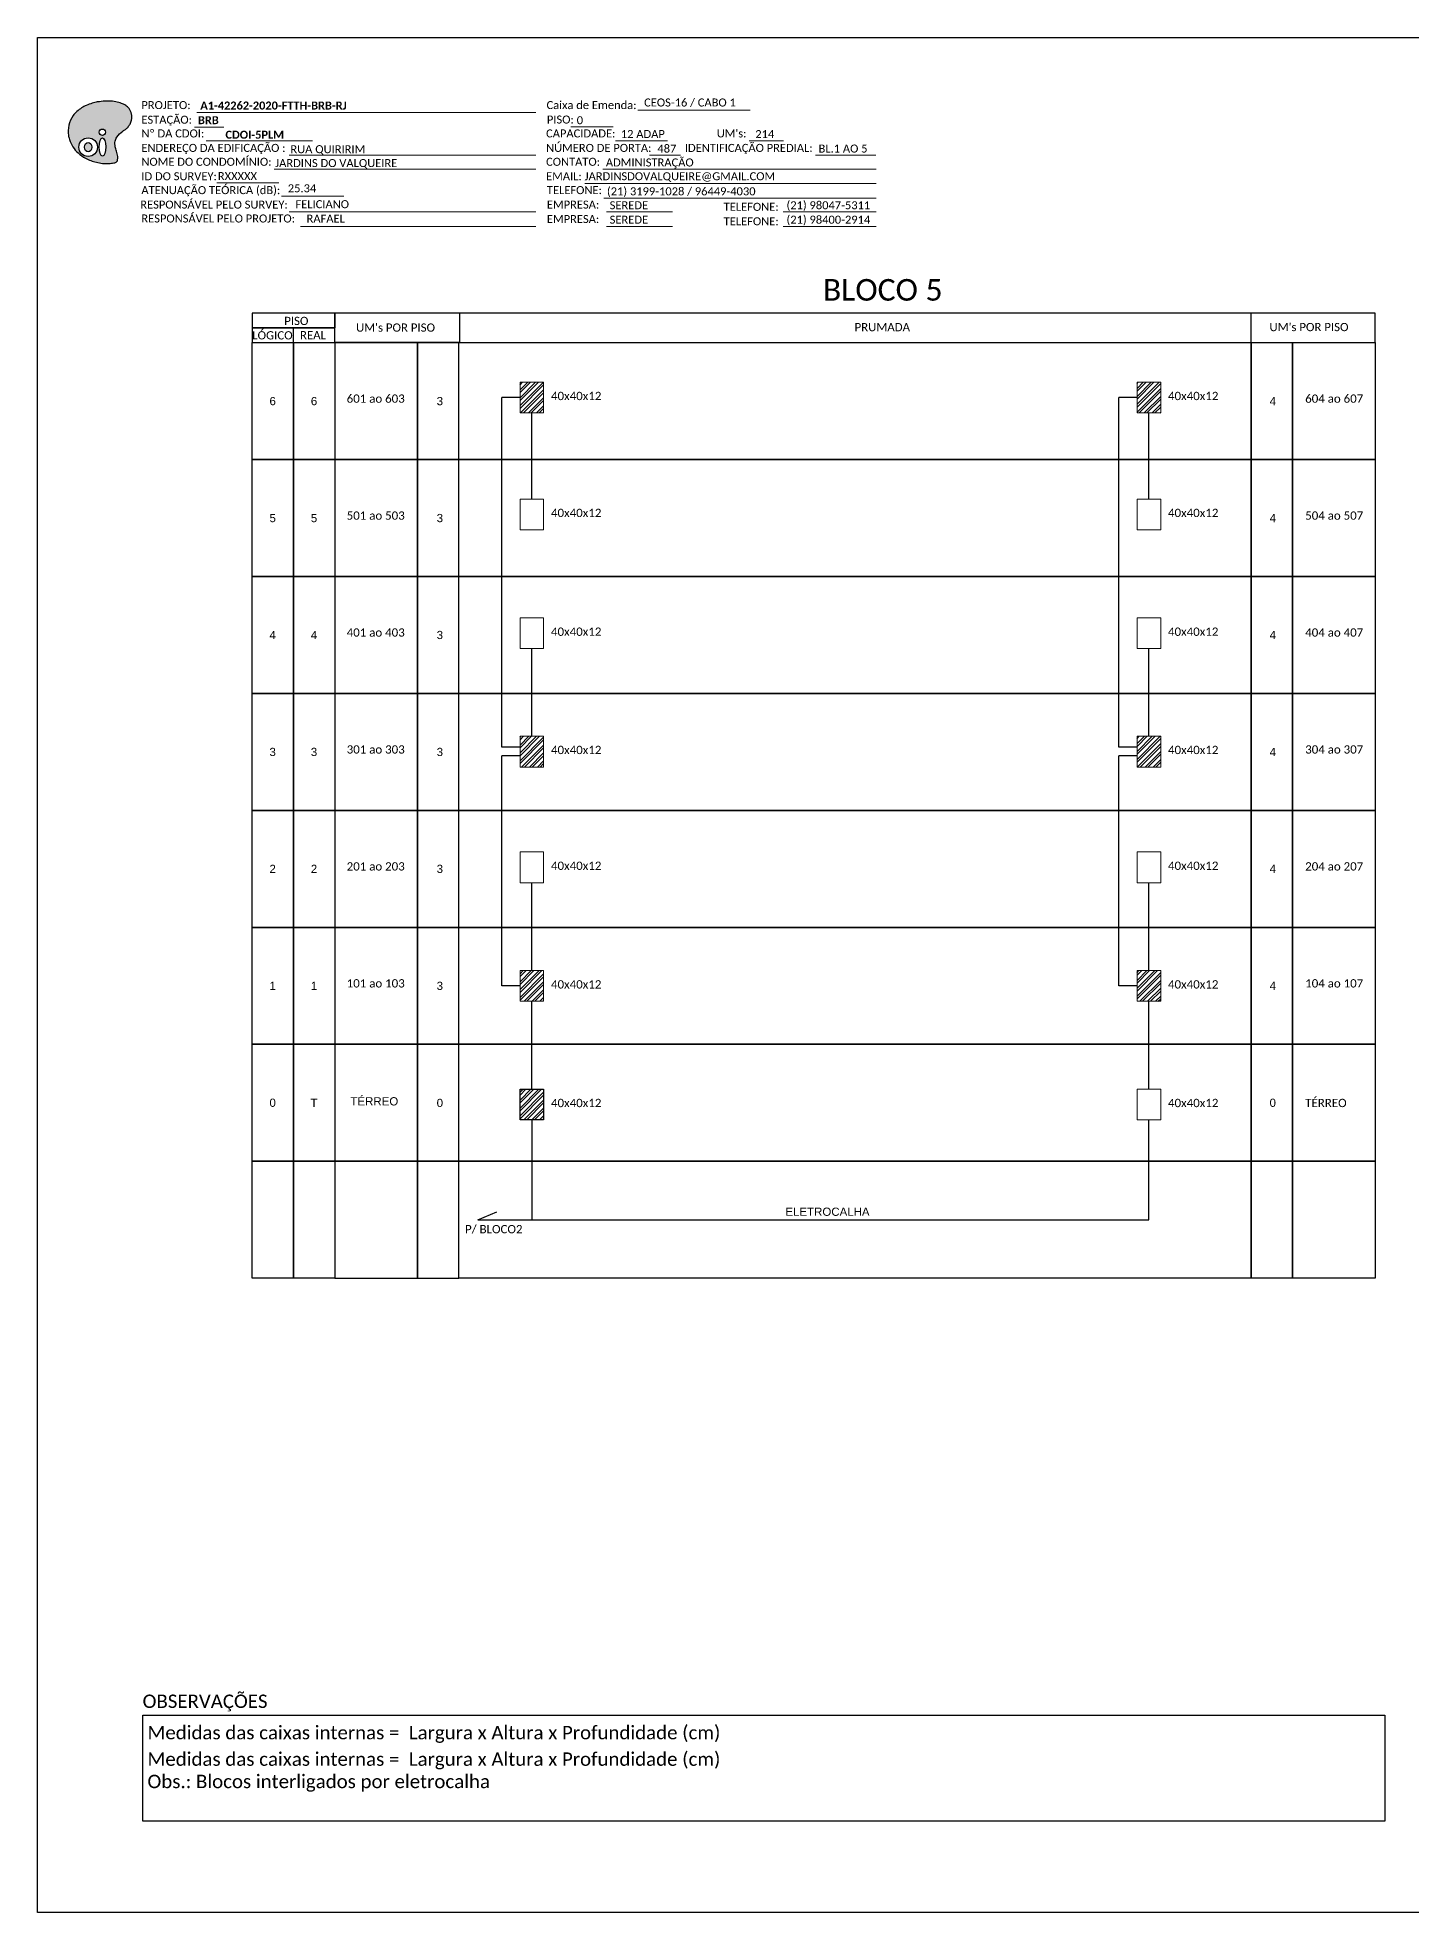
# Model space of a CAD drawing. Header units: inches. Extents: x 1064 to 5530, y 550 to 970.
# Drawn here: x 4936.4 to 5244.1, y 550.4 to 970.4 of the extents above; entities that cross this region are included whole.
import ezdxf
from ezdxf.enums import TextEntityAlignment as Align

# ---------------------------------------------------------------- set-up
doc = ezdxf.new("R2010")
doc.units = ezdxf.units.IN
doc.header["$MEASUREMENT"] = 0
doc.styles.add('ARIAL', font='arial.ttf')
doc.styles.add('WMF-Calibri0', font='calibri.ttf')
doc.styles.add('WMF-Calibri1', font='calibrib.ttf')
pattern_1 = [(45, (4273.5236, 535.308), (-0.8838835, 0.8838835), []), (45, (4273.5236, 535.933), (-0.8838835, 0.8838835), [])]

# ---------------------------------------------------------------- blocks, each defined once
blk = doc.blocks.new('A$C64B91533')
at = {"color": 0}
for points in [[(0, 4.11), (23.15, 4.11), (23.15, 8.22), (0, 8.22)], [(0, 0), (23.15, 0), (23.15, 4.11), (0, 4.11)]]:
    blk.add_lwpolyline(points, close=True, dxfattribs=at)
for points in [[(23.15, 0), (314.47, 0), (314.47, 8.22), (23.15, 8.22), (23.15, 8.22), (23.15, 4.11)], [(58.2, 0), (58.2, 8.22)], [(279.76, 0), (279.76, 8.22)], [(11.57, 0), (11.57, 4.11)]]:
    blk.add_lwpolyline(points)
at = {"color": 0, "style": 'WMF-Calibri0'}
for s, p in [('     PISO', (4.96, 4.92)), ("UM's POR PISO", (29.11, 3.06)), ('PRUMADA', (168.7, 3.18)), ("UM's POR PISO", (284.86, 3.21)), ('  LÓGICO', (-1.58, 0.89)), ('    REAL', (10.18, 0.95))]:
    blk.add_text(s, height=2.3, dxfattribs=at).set_placement(p)
blk = doc.blocks.new('OI')
h = blk.add_hatch(color=40)
edge = h.paths.add_edge_path()
edge.add_spline(control_points=[(4.35, -0.67), (3.92, -0.99), (3.26, -1.5), (2.81, -2.59), (2.9, -3.5), (3.06, -4.27), (3.31, -4.85), (3.37, -5.39), (3.4, -5.88), (3.2, -6.4), (2.54, -6.61), (1.65, -6.63), (0.55, -6.67), (-0.56, -6.42), (-1.61, -6.14), (-2.77, -5.61), (-3.92, -4.77), (-4.89, -3.7), (-5.34, -2.65), (-5.6, -1.94), (-5.85, -0.96), (-5.71, 0.47), (-5.1, 2.02), (-4.14, 3.02), (-3.3, 3.61), (-2.37, 4.16), (-1.36, 4.44), (-0.56, 4.7), (0.79, 4.85), (2.24, 4.97), (3.79, 4.57), (4.67, 4.21), (5.44, 3.65), (5.76, 2.99), (6.03, 2.21), (6.01, 1.46), (5.72, 0.64), (5.31, 0.08), (4.88, -0.38), (4.51, -0.55), (4.35, -0.67)], knot_values=[0, 0, 0, 0, 1.60434, 2.417191, 3.427595, 4.282808, 4.776746, 5.304182, 5.888771, 6.258406, 6.858137, 7.79129, 8.986195, 10.124242, 11.187857, 12.242908, 13.953784, 15.414161, 16.515391, 17.349188, 17.675853, 19.552021, 21.515531, 22.568638, 23.63245, 24.621084, 25.782718, 26.745347, 27.142653, 29.870543, 31.004649, 31.921532, 32.709589, 33.801391, 34.042471, 35.192333, 35.971461, 36.628871, 37.254359, 37.836911, 37.836911, 37.836911, 37.836911], degree=3, periodic=0)
h.paths.add_polyline_path([(1.13, -0.87, -1), (-0.04, -0.87, -1)], flags=16)
edge = h.paths.add_edge_path(flags=16)
edge.add_ellipse((0.56, -3.59), major_axis=(-0.02, 1.71), ratio=0.361305, start_angle=0, end_angle=360)
h.paths.add_polyline_path([(-0.36, -3.62, -1), (-3.8, -3.62, -1)], flags=16)
edge = h.paths.add_edge_path(flags=0)
edge.add_ellipse((-2.08, -3.62), major_axis=(0, 0.885), ratio=0.758294, start_angle=0, end_angle=360)
at = {"color": 40}
for centre, radius in [((-2.08, -3.62), 1.72), ((0.54, -0.87), 0.587)]:
    blk.add_circle(centre, radius, dxfattribs=at)
blk.add_ellipse((-2.08, -3.62), major_axis=(0, 0.885), ratio=0.758294, start_param=-3.141592653589792, end_param=3.141592653589792, dxfattribs=at)
blk.add_ellipse((0.56, -3.59), major_axis=(-0.02, 1.71), ratio=0.361305, dxfattribs=at)
at = {"color": 40, "start_tangent": (-0.800898, -0.598801), "end_tangent": (-0.800898, -0.598801)}
blk.add_spline([(4.35, -0.67), (3.2, -1.78), (2.9, -2.54), (2.92, -3.55), (3.12, -4.38), (3.28, -4.85), (3.37, -5.37), (3.35, -5.95), (3.2, -6.29), (2.66, -6.55), (1.73, -6.63), (0.54, -6.62), (-0.58, -6.41), (-1.6, -6.11), (-2.56, -5.67), (-3.95, -4.67), (-4.89, -3.56), (-5.37, -2.56), (-5.64, -1.78), (-5.72, -1.46), (-5.63, 0.42), (-4.84, 2.22), (-4.13, 2.99), (-3.27, 3.62), (-2.4, 4.09), (-1.3, 4.47), (-0.37, 4.72), (0.02, 4.77), (2.75, 4.8), (3.85, 4.53), (4.69, 4.16), (5.31, 3.68), (5.85, 2.73), (5.93, 2.5), (5.94, 1.35), (5.67, 0.62), (5.29, 0.08), (4.84, -0.36), (4.35, -0.67)], degree=3, dxfattribs=at)

msp = doc.modelspace()

# ---------------------------------------------------------------- hatches: boundary and pattern name
h = msp.add_hatch()
h.set_pattern_fill('STEEL', color=1, scale=10, style=0)
h.set_pattern_definition(pattern_1)
h.paths.add_polyline_path([(5182.64, 761.35), (5187.94, 761.35), (5187.94, 754.46), (5182.64, 754.46)])
h.paths.add_polyline_path([(5182.64, 813.83), (5187.94, 813.83), (5187.94, 806.94), (5182.64, 806.94)])
h.paths.add_polyline_path([(5182.64, 893.15), (5187.94, 893.15), (5187.94, 886.26), (5182.64, 886.26)])
h.paths.add_polyline_path([(5044.44, 893.15), (5049.73, 893.15), (5049.73, 886.26), (5044.44, 886.26)])
h.paths.add_polyline_path([(5044.44, 813.83), (5049.73, 813.83), (5049.73, 806.94), (5044.44, 806.94)])
h.paths.add_polyline_path([(5044.44, 761.35), (5049.73, 761.35), (5049.73, 754.46), (5044.44, 754.46)])
h = msp.add_hatch()
h.set_pattern_fill('STEEL', color=1, scale=10, style=0)
h.set_pattern_definition(pattern_1)
h.paths.add_polyline_path([(5044.44, 734.78), (5049.73, 734.78), (5049.73, 727.89), (5044.44, 727.89)])

# ---------------------------------------------------------------- linework, layer by layer
for points in [[(4936.37, 970.36), (5530.37, 970.36), (5530.37, 550.36), (4936.37, 550.36)], [(4984.42, 902.01), (4993.67, 902.01), (4993.67, 875.81), (4984.42, 875.81)], [(4993.67, 902.01), (5002.93, 902.01), (5002.93, 875.81), (4993.67, 875.81)], [(5021.45, 902.01), (5002.93, 902.01), (5002.93, 875.81), (5021.45, 875.81)], [(5030.71, 902.01), (5021.45, 902.01), (5021.45, 875.81), (5030.71, 875.81)], [(5030.71, 902.01), (5208.22, 902.01), (5208.22, 875.81), (5030.71, 875.81)], [(5208.22, 902.01), (5217.48, 902.01), (5217.48, 875.81), (5208.22, 875.81)], [(5217.48, 902.01), (5235.99, 902.01), (5235.99, 875.81), (5217.48, 875.81)], [(4984.42, 875.81), (4993.67, 875.81), (4993.67, 849.62), (4984.42, 849.62)], [(4993.67, 875.81), (5002.93, 875.81), (5002.93, 849.62), (4993.67, 849.62)], [(5021.45, 875.81), (5002.93, 875.81), (5002.93, 849.62), (5021.45, 849.62)], [(5030.71, 875.81), (5021.45, 875.81), (5021.45, 849.62), (5030.71, 849.62)], [(5030.71, 875.81), (5208.22, 875.81), (5208.22, 849.62), (5030.71, 849.62)], [(5208.22, 875.81), (5217.48, 875.81), (5217.48, 849.62), (5208.22, 849.62)], [(5217.48, 875.81), (5235.99, 875.81), (5235.99, 849.62), (5217.48, 849.62)], [(4984.42, 849.62), (4993.67, 849.62), (4993.67, 823.42), (4984.42, 823.42)], [(4993.67, 849.62), (5002.93, 849.62), (5002.93, 823.42), (4993.67, 823.42)], [(5021.45, 849.62), (5002.93, 849.62), (5002.93, 823.42), (5021.45, 823.42)], [(5030.71, 849.62), (5021.45, 849.62), (5021.45, 823.42), (5030.71, 823.42)], [(5030.71, 849.62), (5208.22, 849.62), (5208.22, 823.42), (5030.71, 823.42)], [(5208.22, 849.62), (5217.48, 849.62), (5217.48, 823.42), (5208.22, 823.42)], [(5217.48, 849.62), (5235.99, 849.62), (5235.99, 823.42), (5217.48, 823.42)], [(4984.42, 823.42), (4993.67, 823.42), (4993.67, 797.23), (4984.42, 797.23)], [(4993.67, 823.42), (5002.93, 823.42), (5002.93, 797.23), (4993.67, 797.23)], [(5021.45, 823.42), (5002.93, 823.42), (5002.93, 797.23), (5021.45, 797.23)], [(5030.71, 823.42), (5021.45, 823.42), (5021.45, 797.23), (5030.71, 797.23)], [(5030.71, 823.42), (5208.22, 823.42), (5208.22, 797.23), (5030.71, 797.23)], [(5208.22, 823.42), (5217.48, 823.42), (5217.48, 797.23), (5208.22, 797.23)], [(5217.48, 823.42), (5235.99, 823.42), (5235.99, 797.23), (5217.48, 797.23)], [(4984.42, 797.23), (4993.67, 797.23), (4993.67, 771.03), (4984.42, 771.03)], [(4993.67, 797.23), (5002.93, 797.23), (5002.93, 771.03), (4993.67, 771.03)], [(5021.45, 797.23), (5002.93, 797.23), (5002.93, 771.03), (5021.45, 771.03)], [(5030.71, 797.23), (5021.45, 797.23), (5021.45, 771.03), (5030.71, 771.03)], [(5030.71, 797.23), (5208.22, 797.23), (5208.22, 771.03), (5030.71, 771.03)], [(5208.22, 797.23), (5217.48, 797.23), (5217.48, 771.03), (5208.22, 771.03)], [(5217.48, 797.23), (5235.99, 797.23), (5235.99, 771.03), (5217.48, 771.03)], [(4984.42, 771.03), (4993.67, 771.03), (4993.67, 744.84), (4984.42, 744.84)], [(4993.67, 771.03), (5002.93, 771.03), (5002.93, 744.84), (4993.67, 744.84)], [(5021.45, 771.03), (5002.93, 771.03), (5002.93, 744.84), (5021.45, 744.84)], [(5030.71, 771.03), (5021.45, 771.03), (5021.45, 744.84), (5030.71, 744.84)], [(5030.71, 771.03), (5208.22, 771.03), (5208.22, 744.84), (5030.71, 744.84)], [(5208.22, 771.03), (5217.48, 771.03), (5217.48, 744.84), (5208.22, 744.84)], [(5217.48, 771.03), (5235.99, 771.03), (5235.99, 744.84), (5217.48, 744.84)], [(4984.42, 744.84), (4993.67, 744.84), (4993.67, 718.64), (4984.42, 718.64)], [(4993.67, 744.84), (5002.93, 744.84), (5002.93, 718.64), (4993.67, 718.64)], [(5021.45, 744.84), (5002.93, 744.84), (5002.93, 718.64), (5021.45, 718.64)], [(5030.71, 744.84), (5021.45, 744.84), (5021.45, 718.64), (5030.71, 718.64)], [(5030.71, 744.84), (5208.22, 744.84), (5208.22, 718.64), (5030.71, 718.64)], [(5208.22, 744.84), (5217.48, 744.84), (5217.48, 718.64), (5208.22, 718.64)], [(5217.48, 744.84), (5235.99, 744.84), (5235.99, 718.64), (5217.48, 718.64)], [(4984.42, 718.64), (4993.67, 718.64), (4993.67, 692.45), (4984.42, 692.45)], [(4993.67, 718.64), (5002.93, 718.64), (5002.93, 692.45), (4993.67, 692.45)], [(5021.45, 718.64), (5002.93, 718.64), (5002.93, 692.45), (5021.45, 692.45)], [(5030.71, 718.64), (5021.45, 718.64), (5021.45, 692.45), (5030.71, 692.45)], [(5030.71, 718.64), (5208.22, 718.64), (5208.22, 692.45), (5030.71, 692.45)], [(5208.22, 718.64), (5217.48, 718.64), (5217.48, 692.45), (5208.22, 692.45)], [(5217.48, 718.64), (5235.99, 718.64), (5235.99, 692.45), (5217.48, 692.45)]]:
    msp.add_lwpolyline(points, close=True)
at = {"color": 7, "lineweight": 0}
for points in [[(4972.03, 953.57), (5048, 953.57)], [(5070.84, 954.06), (5095.98, 954.06)], [(4971.52, 950.29), (4978.07, 950.29)], [(5055.8, 950.33), (5065.28, 950.33)], [(4974.18, 947.22), (4997.99, 947.22)], [(5065.85, 947.22), (5077.47, 947.22)], [(5095.79, 947.22), (5103.46, 947.22)], [(4989.34, 940.87), (5048, 940.87)], [(4992.75, 943.98), (5048, 943.98)], [(5062.96, 940.87), (5124.19, 940.87)], [(5073.43, 943.98), (5080.38, 943.98)], [(5110.61, 943.98), (5124.16, 943.98)], [(4976.5, 937.81), (4990.44, 937.81)], [(5058.93, 937.63), (5124.19, 937.63)], [(4991.03, 934.84), (5004.98, 934.84)], [(5063.21, 934.4), (5124.19, 934.4)], [(4992.75, 931.29), (5048, 931.29)], [(5063.82, 931.29), (5078.62, 931.29)], [(5103.42, 931.29), (5124.19, 931.29)], [(4995.24, 928.05), (5048, 928.05)], [(5063.82, 928.05), (5078.62, 928.05)], [(5103.42, 928.05), (5124.19, 928.05)]]:
    msp.add_lwpolyline(points, dxfattribs=at)
at = {"color": 1, "lineweight": 0}
for points in [[(5044.44, 893.15), (5049.73, 893.15), (5049.73, 886.26), (5044.44, 886.26)], [(5182.64, 893.15), (5187.94, 893.15), (5187.94, 886.26), (5182.64, 886.26)], [(5044.44, 813.83), (5049.73, 813.83), (5049.73, 806.94), (5044.44, 806.94)], [(5182.64, 813.83), (5187.94, 813.83), (5187.94, 806.94), (5182.64, 806.94)], [(5044.44, 761.35), (5049.73, 761.35), (5049.73, 754.46), (5044.44, 754.46)], [(5182.64, 761.35), (5187.94, 761.35), (5187.94, 754.46), (5182.64, 754.46)]]:
    msp.add_lwpolyline(points, close=True, dxfattribs=at)
at = {"color": 3}
for points in [[(5040.4, 811.37), (5040.4, 889.71)], [(5044.44, 889.71), (5040.4, 889.71)], [(5182.64, 889.71), (5178.6, 889.71)], [(5178.6, 811.37), (5178.6, 889.71)], [(5044.44, 811.37), (5040.4, 811.37)], [(5182.64, 811.37), (5178.6, 811.37)], [(5044.44, 757.9), (5040.4, 757.9), (5040.4, 809.46)], [(5044.44, 809.46), (5040.4, 809.46)], [(5182.64, 809.46), (5178.6, 809.46)], [(5182.64, 757.9), (5178.6, 757.9), (5178.6, 809.46)], [(5047.09, 734.78), (5047.09, 754.46)], [(5185.29, 734.78), (5185.29, 754.46)], [(5047.09, 727.89), (5047.09, 705.54)], [(5185.29, 705.54), (5185.29, 727.89)], [(5035.03, 705.54), (5039.28, 707.33)], [(5035.03, 705.54), (5185.29, 705.54)]]:
    msp.add_lwpolyline(points, dxfattribs=at)
for points in [[(5047.09, 866.96), (5047.09, 886.26)], [(5185.29, 866.96), (5185.29, 886.26)], [(5047.09, 813.83), (5047.09, 833.46)], [(5185.29, 813.83), (5185.29, 833.46)], [(5047.09, 761.35), (5047.09, 781.02)], [(5185.29, 761.35), (5185.29, 781.02)]]:
    msp.add_lwpolyline(points)
at = {"color": 0, "lineweight": 0}
for points in [[(5044.44, 866.96), (5049.73, 866.96), (5049.73, 860.06), (5044.44, 860.06)], [(5182.64, 866.96), (5187.94, 866.96), (5187.94, 860.06), (5182.64, 860.06)], [(5044.44, 840.36), (5049.73, 840.36), (5049.73, 833.46), (5044.44, 833.46)], [(5182.64, 840.36), (5187.94, 840.36), (5187.94, 833.46), (5182.64, 833.46)], [(5044.44, 787.92), (5049.73, 787.92), (5049.73, 781.02), (5044.44, 781.02)], [(5182.64, 787.92), (5187.94, 787.92), (5187.94, 781.02), (5182.64, 781.02)], [(5182.64, 734.78), (5187.94, 734.78), (5187.94, 727.89), (5182.64, 727.89)]]:
    msp.add_lwpolyline(points, close=True, dxfattribs=at)
at = {"color": 1}
msp.add_lwpolyline([(5044.44, 734.78), (5049.73, 734.78), (5049.73, 727.89), (5044.44, 727.89)], close=True, dxfattribs=at)
at = {"color": 0}
msp.add_lwpolyline([(4959.93, 594.55), (5238.18, 594.55), (5238.18, 570.85), (4959.93, 570.85)], close=True, dxfattribs=at)

# ---------------------------------------------------------------- block references
at = {"color": 7, "xscale": 1.213923925163967, "yscale": 1.213923925163954, "zscale": 1.213923925163967, "rotation": 0.1532896023949059}
msp.add_blockref('OI', (4950.23, 950.19), dxfattribs=at)
at = {"xscale": 0.8000000000001819, "yscale": 0.8000000000001819, "zscale": 0.8}
msp.add_blockref('A$C64B91533', (4984.42, 902.01), dxfattribs=at)

# ---------------------------------------------------------------- texts
at = {"color": 7, "lineweight": 0, "style": 'WMF-Calibri0'}
for s, height, p in [('PROJETO:', 1.793, (4959.63, 954.32)), ('Caixa de Emenda:', 1.7927, (5050.39, 954.32)), ('ESTAÇÃO:', 1.793, (4959.63, 951.04)), ('Nº DA CDOI:', 1.7927, (4959.63, 947.97)), ('CAPACIDADE:', 1.7927, (5050.28, 947.97)), ('PISO:', 1.793, (5050.46, 951.08)), ("UM's:", 1.793, (5088.52, 947.97)), ('ENDEREÇO DA EDIFICAÇÃO :', 1.7927, (4959.63, 944.73)), ('NÚMERO DE PORTA:', 1.7927, (5050.28, 944.73)), ('IDENTIFICAÇÃO PREDIAL:', 1.7927, (5081.36, 944.73)), ('NOME DO CONDOMÍNIO:', 1.7927, (4959.63, 941.62)), ('CONTATO:', 1.793, (5050.28, 941.62)), ('ATENUAÇÃO TEÓRICA (dB):', 1.7927, (4959.63, 935.27)), ('ID DO SURVEY:', 1.7927, (4959.63, 938.38)), ('EMAIL: JARDINSDOVALQUEIRE@GMAIL.COM', 1.7927, (5050.28, 938.38)), ('TELEFONE:', 1.793, (5050.46, 935.27)), ('RESPONSÁVEL PELO SURVEY:', 1.7927, (4959.39, 932.03)), ('EMPRESA:', 1.793, (5050.46, 932.03)), ('TELEFONE:', 1.793, (5090.06, 931.53)), ('RESPONSÁVEL PELO PROJETO:', 1.7927, (4959.63, 928.92)), ('EMPRESA:', 1.793, (5050.46, 928.8)), ('TELEFONE:', 1.793, (5090.06, 928.29))]:
    msp.add_text(s, height=height, dxfattribs=at).set_placement(p)
at = {"color": 7}
for s, height, style, p in [('A1-42262-2020-FTTH-BRB-RJ', 1.7927, 'WMF-Calibri1', (4972.83, 954.22)), ('CEOS-16 / CABO 1', 1.7927, 'WMF-Calibri0', (5072.24, 954.9)), ('BRB', 1.793, 'WMF-Calibri1', (4972.31, 950.94)), ('0', 1.79, 'WMF-Calibri0', (5057.15, 950.93)), ('12 ADAP', 1.793, 'WMF-Calibri0', (5067.02, 947.84)), ('214', 1.793, 'WMF-Calibri0', (5097.14, 947.82)), ('RUA QUIRIRIM', 1.7927, 'WMF-Calibri0', (4993.01, 944.44)), ('487', 1.793, 'WMF-Calibri0', (5075.21, 944.58)), ('BL.1 AO 5', 1.793, 'WMF-Calibri0', (5111.31, 944.58)), ('JARDINS DO VALQUEIRE', 1.7927, 'WMF-Calibri0', (4989.6, 941.33)), ('ADMINISTRAÇÃO', 1.7927, 'WMF-Calibri0', (5063.67, 941.47)), ('RXXXXX', 1.793, 'WMF-Calibri0', (4976.76, 938.42)), ('25.34', 1.793, 'WMF-Calibri0', (4992.43, 935.68)), ('(21) 3199-1028 / 96449-4030', 1.7927, 'WMF-Calibri0', (5063.91, 935)), ('FELICIANO', 1.793, 'WMF-Calibri0', (4994.15, 932.12)), ('SEREDE', 1.793, 'WMF-Calibri0', (5064.52, 931.88)), ('(21) 98047-5311', 1.7927, 'WMF-Calibri0', (5104.13, 931.88)), ('RAFAEL', 1.793, 'WMF-Calibri0', (4996.64, 928.89)), ('SEREDE', 1.793, 'WMF-Calibri0', (5064.52, 928.65)), ('(21) 98400-2914', 1.7927, 'WMF-Calibri0', (5104.13, 928.65))]:
    msp.add_text(s, height=height, dxfattribs=dict(at, style=style)).set_placement(p)
at = {"color": 7, "style": 'WMF-Calibri1'}
msp.add_text('CDOI-5PLM  ', height=1.7927, dxfattribs=at).set_placement((4985.65, 947.68), align=Align.CENTER)
at = {"style": 'WMF-Calibri0'}
for s, height, p in [('BLOCO 5', 4.839, (5112.28, 911.41)), ('601 ao 603', 1.854, (5005.62, 888.54)), ('40x40x12', 1.854, (5051.38, 889.13)), ('40x40x12', 1.854, (5189.58, 889.13)), ('604 ao 607', 1.854, (5220.31, 888.54)), ('501 ao 503', 1.854, (5005.62, 862.34)), ('40x40x12', 1.854, (5051.38, 862.94)), ('40x40x12', 1.854, (5189.58, 862.94)), ('504 ao 507', 1.854, (5220.31, 862.34)), ('401 ao 403', 1.854, (5005.62, 836.15)), ('40x40x12', 1.854, (5051.38, 836.33)), ('40x40x12', 1.854, (5189.58, 836.33)), ('404 ao 407', 1.854, (5220.31, 836.15)), ('301 ao 303', 1.854, (5005.62, 809.95)), ('40x40x12', 1.854, (5051.38, 809.84)), ('40x40x12', 1.854, (5189.58, 809.84)), ('304 ao 307', 1.854, (5220.31, 809.95)), ('201 ao 203', 1.854, (5005.62, 783.76)), ('40x40x12', 1.854, (5051.38, 783.9)), ('40x40x12', 1.854, (5189.58, 783.9)), ('204 ao 207', 1.854, (5220.31, 783.76)), ('101 ao 103', 1.854, (5005.62, 757.56)), ('40x40x12', 1.854, (5051.38, 757.33)), ('40x40x12', 1.854, (5189.58, 757.33)), ('104 ao 107', 1.854, (5220.31, 757.56)), ('40x40x12', 1.854, (5051.38, 730.76)), ('40x40x12', 1.854, (5189.58, 730.76)), ('TÉRREO', 1.854, (5220.31, 730.76)), ('OBSERVAÇÕES', 3, (4959.91, 596.17))]:
    msp.add_text(s, height=height, dxfattribs=at).set_placement(p)
at = {"color": 3, "style": 'WMF-Calibri0'}
msp.add_text('P/ BLOCO2', height=1.854, dxfattribs=at).set_placement((5032.12, 702.5))
at = {"char_height": 3, "width": 277.1819, "attachment_point": 1, "style": 'WMF-Calibri0'}
for s, insert in [('Medidas das caixas internas =  Largura x Altura x Profundidade (cm)', (4961, 592.15)), ('Medidas das caixas internas =  Largura x Altura x Profundidade (cm)\\PObs.: Blocos interligados por eletrocalha', (4961, 586.21))]:
    msp.add_mtext(s, dxfattribs=dict(at, insert=insert))
at = {"style": 'ARIAL', "flags": 12}
for tag, p in [('6', (4989.04, 888.91)), ('6', (4998.3, 888.91)), ('3', (5026.49, 888.91)), ('4', (5213.06, 888.91)), ('5', (4989.04, 862.71)), ('5', (4998.3, 862.71)), ('3', (5026.49, 862.71)), ('4', (5213.06, 862.71)), ('4', (4989.04, 836.52)), ('4', (4998.3, 836.52)), ('3', (5026.49, 836.52)), ('4', (5213.05, 836.52)), ('3', (4989.04, 810.32)), ('3', (4998.3, 810.32)), ('3', (5026.49, 810.32)), ('4', (5213.05, 810.32)), ('2', (4989.04, 784.13)), ('2', (4998.3, 784.13)), ('3', (5026.49, 784.13)), ('4', (5213.05, 784.13)), ('1', (4989.04, 757.93)), ('1', (4998.3, 757.93)), ('3', (5026.49, 757.93)), ('4', (5213.05, 757.93)), ('0', (4989.04, 731.74)), ('T', (4998.3, 731.74)), ('TÉRREO', (5011.82, 732.06)), ('0', (5026.49, 731.7)), ('0', (5213.05, 731.74)), ('ELETROCALHA', (5113.31, 707.33))]:
    msp.add_attdef(tag, text='XX', height=1.84, dxfattribs=at).set_placement(p, align=Align.MIDDLE_CENTER)

doc.saveas('drawing.dxf')
